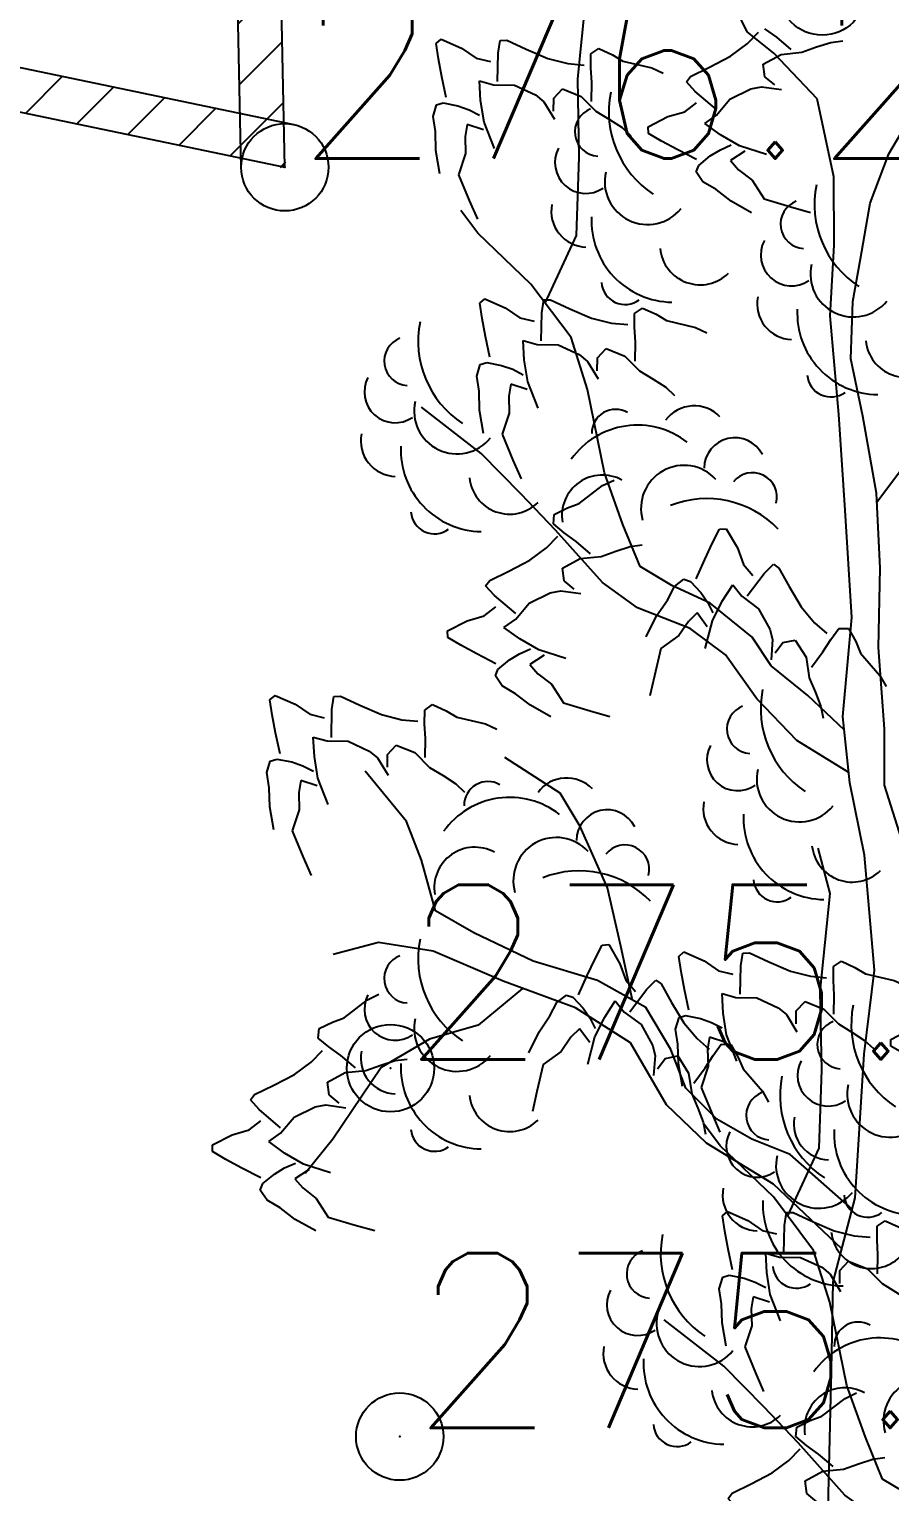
# Model space of a CAD drawing. Header units: millimetres. Extents: x 524954 to 526204, y 9523489 to 9524010.
# Drawn here: x 525640.9 to 525645.83, y 9523645.62 to 9523653.99 of the extents above; entities that cross this region are included whole.
import ezdxf

# ---------------------------------------------------------------- set-up
doc = ezdxf.new("R2010")
doc.units = ezdxf.units.MM
doc.header["$PDMODE"] = 32
doc.header["$PDSIZE"] = 0.5
doc.linetypes.add('ACAD_ISO12W100', pattern=[21, 12, -3, 0, -3, 0, -3])
for name, color, linetype in [('Arbre', 34, 'ACAD_ISO12W100'), ('Cloture', 7, 'Continuous'), ('Murs', 1, 'Continuous'), ('TopoAlt', 3, 'Continuous'), ('TOPOJIS', 7, 'Continuous')]:
    doc.layers.add(name, color=color, linetype=linetype)
doc.styles.add('Simplex 1.0', font='Simplex.shx', dxfattribs={"width": 0.99, "height": 1})
pattern_1 = [(45, (0, 0), (-0.1767766952966, 0.1767766952966), [])]

# ---------------------------------------------------------------- blocks, each defined once
blk = doc.blocks.new('TCPOINT M')
at = {"color": 0}
blk.add_point((0, 0), dxfattribs=at)
at = {"layer": 'TopoAlt', "style": 'Simplex 1.0', "width": 0.99}
blk.add_attdef('ALT', (0.15, 0.15), '', height=1, dxfattribs=at)
blk = doc.blocks.new('v088')
at = {"linetype": 'Continuous'}
for p, q in [((-1.7492, 10.4915), (-1.8168, 10.7513)), ((-1.8059, 9.9306), (-1.7492, 10.4915)), ((-0.8352, 10.1996), (-0.9911, 10.5198)), ((-0.6834, 10.0784), (-0.8352, 10.1996)), ((-0.4354, 9.8162), (-0.6834, 10.0784)), ((-1.7966, 9.483), (-1.8059, 9.9306)), ((-0.339, 9.3704), (-0.4354, 9.8162)), ((-0.0246, 9.5014), (0.1676, 9.8288)), ((-1.8121, 9.0349), (-1.7966, 9.483)), ((-0.1306, 9.2193), (-0.0246, 9.5014)), ((-0.337, 8.9787), (-0.339, 9.3704)), ((-0.1861, 8.901), (-0.1306, 9.2193)), ((-2.3783, 9.048), (-2.4742, 9.1766)), ((-2.0737, 8.7558), (-2.3783, 9.048)), ((-1.992, 8.6473), (-1.8121, 9.0349)), ((-0.3597, 8.574), (-0.337, 8.9787)), ((-0.2308, 8.6575), (-0.1861, 8.901)), ((-1.8434, 8.4497), (-2.0737, 8.7558)), ((-0.2426, 8.3277), (-0.2308, 8.6575)), ((-0.3105, 8.0091), (-0.3597, 8.574)), ((-1.7501, 8.1531), (-1.8434, 8.4497)), ((-0.1735, 7.9995), (-0.2426, 8.3277)), ((-1.6531, 7.6763), (-1.7501, 8.1531)), ((-2.3581, 7.786), (-2.6995, 8.0525)), ((-0.2742, 7.4626), (-0.3105, 8.0091)), ((-0.0959, 7.5596), (-0.1735, 7.9995)), ((-0.0934, 7.5087), (0.2621, 7.9837)), ((-2.1294, 7.5544), (-2.3581, 7.786)), ((-1.5474, 7.38), (-1.6531, 7.6763)), ((-1.9323, 7.3471), (-2.1294, 7.5544)), ((-0.0745, 7.1309), (-0.0959, 7.5596)), ((-0.2365, 6.8477), (-0.2742, 7.4626)), ((-1.4491, 7.1395), (-1.5474, 7.38)), ((-1.6648, 7.048), (-1.9323, 7.3471)), ((-1.2665, 7.0314), (-1.4491, 7.1395)), ((-0.0837, 6.6768), (-0.0745, 7.1309)), ((-1.4628, 6.9029), (-1.6648, 7.048)), ((-1.0467, 6.9303), (-1.2665, 7.0314)), ((-1.1618, 6.7848), (-1.4628, 6.9029)), ((-0.8063, 6.7363), (-1.0467, 6.9303)), ((-0.9597, 6.6336), (-1.1618, 6.7848)), ((-0.2869, 6.2807), (-0.2365, 6.8477)), ((-0.6972, 6.5707), (-0.8063, 6.7363)), ((-0.7803, 6.3824), (-0.9597, 6.6336)), ((-0.0491, 6.2111), (-0.0837, 6.6768)), ((-0.4884, 6.4009), (-0.6972, 6.5707)), ((-0.5514, 6.1446), (-0.7803, 6.3824)), ((-0.2789, 6.2036), (-0.4884, 6.4009)), ((-0.2479, 5.9022), (-0.2869, 6.2807)), ((-0.0486, 5.8877), (-0.0491, 6.2111)), ((-0.2539, 5.9607), (-0.5514, 6.1446)), ((-1.9071, 5.8427), (-2.2223, 6.0475)), ((-2.7868, 5.6812), (-3.0229, 5.9686)), ((-0.1646, 5.4873), (-0.2479, 5.9022)), ((0.0846, 5.4676), (-0.0486, 5.8877)), ((-1.7911, 5.6523), (-1.9071, 5.8427)), ((-2.7013, 5.4591), (-2.7868, 5.6812)), ((-1.6346, 5.3011), (-1.7911, 5.6523)), ((-2.6206, 5.1685), (-2.7013, 5.4591)), ((-0.1073, 4.8293), (-0.1646, 5.4873)), ((-1.5592, 4.9668), (-1.6346, 5.3011)), ((-2.4003, 5.0425), (-2.6206, 5.1685)), ((-2.0611, 4.8817), (-2.4003, 5.0425)), ((-2.9464, 4.9876), (-3.2062, 4.92)), ((-2.6344, 4.9381), (-2.9464, 4.9876)), ((-1.4917, 4.6586), (-1.5592, 4.9668)), ((-2.2328, 4.7662), (-2.6344, 4.9381)), ((-1.6919, 4.7713), (-2.0611, 4.8817)), ((-1.415, 4.6154), (-1.6919, 4.7713)), ((-0.1657, 4.3492), (-0.1073, 4.8293)), ((-2.1227, 4.7254), (-2.3768, 4.5144)), ((-1.8192, 4.6131), (-2.2328, 4.7662)), ((-1.5041, 4.4145), (-1.8192, 4.6131)), ((-1.2732, 4.3758), (-1.415, 4.6154)), ((-2.3768, 4.5144), (-2.655, 4.434)), ((-2.655, 4.434), (-2.9315, 4.2727)), ((-1.2976, 4.0581), (-1.5041, 4.4145)), ((-1.1877, 4.1537), (-1.2732, 4.3758)), ((-2.9315, 4.2727), (-3.209, 3.8627)), ((-0.2169, 3.5272), (-0.1657, 4.3492)), ((-1.0099, 3.9771), (-1.1877, 4.1537)), ((-1.0692, 3.839), (-1.2976, 4.0581)), ((-0.8085, 3.8631), (-1.0099, 3.9771)), ((-3.209, 3.8627), (-3.3666, 3.6666)), ((-0.589, 3.7744), (-0.8085, 3.8631)), ((-0.6849, 3.6045), (-1.0692, 3.839)), ((-0.2343, 3.4611), (-0.589, 3.7744)), ((-0.2941, 3.234), (-0.6849, 3.6045)), ((-0.3436, 3.0457), (-0.2169, 3.5272)), ((-0.3518, 2.5418), (-0.3436, 3.0457)), ((-0.3726, 1.7516), (-0.3518, 2.5418))]:
    blk.add_line(p, q, dxfattribs=at)
at = {"color": 3, "linetype": 'Continuous'}
for p, q in [((-0.6662, 10.1688), (-0.7348, 10.218)), ((-2.6162, 10.1323), (-2.587, 10.1577)), ((-2.6028, 10.0456), (-2.6162, 10.1323)), ((-2.587, 10.1577), (-2.4712, 10.1066)), ((-2.2608, 10.0773), (-2.2494, 10.1511)), ((-2.2494, 10.1511), (-2.2113, 10.1522)), ((-2.2113, 10.1522), (-2.101, 10.101)), ((-0.9313, 10.0604), (-0.8359, 10.1311)), ((-0.8359, 10.1311), (-0.7709, 10.1978)), ((-0.5833, 10.0982), (-0.6662, 10.1688)), ((-0.4378, 10.1134), (-0.3559, 10.1397)), ((-0.3559, 10.1397), (-0.2873, 10.1487)), ((-2.5835, 9.9428), (-2.6028, 10.0456)), ((-2.4712, 10.1066), (-2.3879, 10.0492)), ((-2.3879, 10.0492), (-2.3057, 10.0298)), ((-2.2643, 9.9167), (-2.2608, 10.0773)), ((-2.101, 10.101), (-1.977, 10.0475)), ((-1.977, 10.0475), (-1.8618, 10.0181)), ((-1.7305, 9.9947), (-1.7301, 10.0737)), ((-1.7301, 10.0737), (-1.6848, 10.1049)), ((-1.6848, 10.1049), (-1.6075, 10.069)), ((-1.6075, 10.069), (-1.5466, 10.0327)), ((-1.0512, 9.9981), (-0.9313, 10.0604)), ((-0.7431, 10.0152), (-0.6418, 10.0712)), ((-0.6418, 10.0712), (-0.5231, 10.0829)), ((-0.5231, 10.0829), (-0.4378, 10.1134)), ((-1.8618, 10.0181), (-1.7691, 10.0099)), ((-1.7254, 9.9105), (-1.7305, 9.9947)), ((-1.5466, 10.0327), (-1.3822, 9.9939)), ((-1.3822, 9.9939), (-1.316, 9.9632)), ((-1.1606, 9.945), (-1.0512, 9.9981)), ((-0.7336, 9.9427), (-0.7431, 10.0152)), ((-2.5582, 9.8238), (-2.5835, 9.9428)), ((-2.3678, 9.9191), (-2.2883, 9.8969)), ((-2.3619, 9.8077), (-2.3678, 9.9191)), ((-2.2883, 9.8969), (-2.1685, 9.895)), ((-2.1685, 9.895), (-2.0471, 9.8386)), ((-1.7277, 9.8016), (-1.7254, 9.9105)), ((-1.1838, 9.9148), (-1.1606, 9.945)), ((-1.1339, 9.8592), (-1.1838, 9.9148)), ((-0.8138, 9.874), (-0.7533, 9.8858)), ((-0.7533, 9.8858), (-0.6387, 9.8698)), ((-0.677, 9.8958), (-0.7336, 9.9427)), ((-2.3419, 9.6831), (-2.3619, 9.8077)), ((-2.0471, 9.8386), (-1.9997, 9.7992)), ((-1.9997, 9.7992), (-1.9397, 9.7002)), ((-1.9438, 9.7464), (-1.9432, 9.8199)), ((-1.9432, 9.8199), (-1.893, 9.873)), ((-1.893, 9.873), (-1.7856, 9.8299)), ((-1.7856, 9.8299), (-1.7015, 9.7452)), ((-1.1923, 9.7429), (-1.1254, 9.7944)), ((-1.0116, 9.755), (-1.1339, 9.8592)), ((-1.0114, 9.724), (-0.9342, 9.8156)), ((-0.9342, 9.8156), (-0.8138, 9.874)), ((-2.634, 9.7155), (-2.6142, 9.7814)), ((-2.6206, 9.6288), (-2.634, 9.7155)), ((-2.6142, 9.7814), (-2.5764, 9.7933)), ((-2.5764, 9.7933), (-2.4916, 9.7768)), ((-2.4916, 9.7768), (-2.4283, 9.7541)), ((-2.4283, 9.7541), (-2.3676, 9.7232)), ((-1.7015, 9.7452), (-1.624, 9.6985)), ((-1.4022, 9.6572), (-1.2895, 9.7147)), ((-1.2895, 9.7147), (-1.1923, 9.7429)), ((-1.0789, 9.6763), (-1.0114, 9.724)), ((-2.6175, 9.52), (-2.6206, 9.6288)), ((-2.4395, 9.6694), (-2.4511, 9.6011)), ((-2.3461, 9.6395), (-2.4395, 9.6694)), ((-2.2831, 9.5325), (-2.3419, 9.6831)), ((-1.624, 9.6985), (-1.5519, 9.6516)), ((-1.5519, 9.6516), (-1.5015, 9.6041)), ((-1.401, 9.6186), (-1.4022, 9.6572)), ((-0.9888, 9.6106), (-1.0789, 9.6763)), ((-2.4511, 9.6011), (-2.4483, 9.5032)), ((-1.3254, 9.5742), (-1.401, 9.6186)), ((-1.2335, 9.5242), (-1.3254, 9.5742)), ((-0.9892, 9.5252), (-0.9269, 9.5527)), ((-0.8796, 9.5473), (-0.9888, 9.6106)), ((-0.7257, 9.4976), (-0.8796, 9.5473)), ((-2.5946, 9.3874), (-2.6175, 9.52)), ((-2.4483, 9.5032), (-2.4883, 9.3823)), ((-1.1253, 9.4685), (-1.2335, 9.5242)), ((-1.1132, 9.4352), (-1.0467, 9.4905)), ((-1.0467, 9.4905), (-0.9892, 9.5252)), ((-0.8484, 9.5165), (-0.9306, 9.463)), ((-0.9306, 9.463), (-0.885, 9.4108)), ((-2.4883, 9.3823), (-2.4269, 9.2344)), ((-1.1278, 9.3984), (-1.1132, 9.4352)), ((-1.0892, 9.3413), (-1.1278, 9.3984)), ((-0.885, 9.4108), (-0.8073, 9.3511)), ((-1.0136, 9.2969), (-1.0892, 9.3413)), ((-0.9273, 9.2307), (-1.0136, 9.2969)), ((-0.8073, 9.3511), (-0.7389, 9.2437)), ((-2.4269, 9.2344), (-2.3802, 9.1269)), ((-0.81, 9.1646), (-0.9273, 9.2307)), ((-0.7389, 9.2437), (-0.5855, 9.1979)), ((-0.5855, 9.1979), (-0.4727, 9.1661)), ((-2.3661, 8.6466), (-2.3369, 8.6719)), ((-2.3527, 8.5599), (-2.3661, 8.6466)), ((-2.3369, 8.6719), (-2.2212, 8.6209)), ((-2.0108, 8.5916), (-1.9993, 8.6654)), ((-1.9993, 8.6654), (-1.9613, 8.6665)), ((-1.9613, 8.6665), (-1.8509, 8.6153)), ((-2.3334, 8.4571), (-2.3527, 8.5599)), ((-2.2212, 8.6209), (-2.1379, 8.5634)), ((-2.1379, 8.5634), (-2.0557, 8.544)), ((-2.0143, 8.4309), (-2.0108, 8.5916)), ((-1.8509, 8.6153), (-1.7269, 8.5617)), ((-1.7269, 8.5617), (-1.6118, 8.5324)), ((-1.4805, 8.509), (-1.4801, 8.5879)), ((-1.4801, 8.5879), (-1.4347, 8.6192)), ((-1.4347, 8.6192), (-1.3575, 8.5833)), ((-1.3575, 8.5833), (-1.2966, 8.547)), ((-1.2966, 8.547), (-1.1322, 8.5082)), ((-2.3082, 8.3381), (-2.3334, 8.4571)), ((-1.6118, 8.5324), (-1.519, 8.5242)), ((-1.4754, 8.4248), (-1.4805, 8.509)), ((-1.1322, 8.5082), (-1.066, 8.4775)), ((-2.1178, 8.4334), (-2.0382, 8.4112)), ((-2.1118, 8.322), (-2.1178, 8.4334)), ((-2.0382, 8.4112), (-1.9184, 8.4092)), ((-1.9184, 8.4092), (-1.7971, 8.3529)), ((-1.6931, 8.3341), (-1.643, 8.3873)), ((-1.643, 8.3873), (-1.5356, 8.3441)), ((-1.4776, 8.3159), (-1.4754, 8.4248)), ((-2.384, 8.2298), (-2.3641, 8.2956)), ((-2.3641, 8.2956), (-2.3264, 8.3076)), ((-2.3264, 8.3076), (-2.2415, 8.291)), ((-2.2415, 8.291), (-2.1783, 8.2684)), ((-2.0919, 8.1974), (-2.1118, 8.322)), ((-1.7971, 8.3529), (-1.7497, 8.3134)), ((-1.7497, 8.3134), (-1.6897, 8.2145)), ((-1.6937, 8.2606), (-1.6931, 8.3341)), ((-1.5356, 8.3441), (-1.4515, 8.2595)), ((-2.3706, 8.1431), (-2.384, 8.2298)), ((-2.1783, 8.2684), (-2.1175, 8.2375)), ((-1.4515, 8.2595), (-1.374, 8.2128)), ((-1.374, 8.2128), (-1.3019, 8.1659)), ((-2.3674, 8.0343), (-2.3706, 8.1431)), ((-2.1895, 8.1837), (-2.2011, 8.1153)), ((-2.0961, 8.1537), (-2.1895, 8.1837)), ((-2.0331, 8.0467), (-2.0919, 8.1974)), ((-1.3019, 8.1659), (-1.2515, 8.1184)), ((-2.2011, 8.1153), (-2.1982, 8.0174)), ((-2.3445, 7.9016), (-2.3674, 8.0343)), ((-2.1982, 8.0174), (-2.2383, 7.8966)), ((-2.2383, 7.8966), (-2.1768, 7.7487)), ((-2.1768, 7.7487), (-2.1302, 7.6412)), ((-1.6632, 7.6026), (-1.5976, 7.6345)), ((-1.7972, 7.4997), (-1.6632, 7.6026)), ((-1.9404, 7.4382), (-1.8638, 7.4754)), ((-1.8638, 7.4754), (-1.7972, 7.4997)), ((-1.9448, 7.3833), (-1.9404, 7.4382)), ((-1.8839, 7.3331), (-1.9448, 7.3833)), ((-1.985, 7.2461), (-1.9201, 7.3129)), ((-1.8154, 7.2839), (-1.8839, 7.3331)), ((-1.7325, 7.2133), (-1.8154, 7.2839)), ((-1.0336, 7.2746), (-0.9936, 7.3527)), ((-0.9936, 7.3527), (-0.9551, 7.3561)), ((-0.9551, 7.3561), (-0.8913, 7.2468)), ((-2.0805, 7.1754), (-1.985, 7.2461)), ((-1.6722, 7.1979), (-1.587, 7.2285)), ((-1.587, 7.2285), (-1.5051, 7.2548)), ((-1.5051, 7.2548), (-1.4365, 7.2638)), ((-1.0783, 7.18), (-1.0336, 7.2746)), ((-0.8913, 7.2468), (-0.8575, 7.1514)), ((-2.2004, 7.1132), (-2.0805, 7.1754)), ((-1.8923, 7.1303), (-1.791, 7.1862)), ((-1.8828, 7.0578), (-1.8923, 7.1303)), ((-1.791, 7.1862), (-1.6722, 7.1979)), ((-1.1277, 7.0688), (-1.0783, 7.18)), ((-0.8575, 7.1514), (-0.8023, 7.0875)), ((-0.7381, 7.0997), (-0.6855, 7.1528)), ((-0.6855, 7.1528), (-0.654, 7.1313)), ((-0.654, 7.1313), (-0.5947, 7.0251)), ((-2.333, 7.0298), (-2.3098, 7.06)), ((-2.3098, 7.06), (-2.2004, 7.1132)), ((-1.8262, 7.0109), (-1.8828, 7.0578)), ((-1.2526, 7.0255), (-1.1978, 7.0672)), ((-1.1978, 7.0672), (-1.1602, 7.0548)), ((-1.1602, 7.0548), (-1.1012, 6.9916)), ((-0.978, 6.9406), (-0.9175, 7.0343)), ((-0.9175, 7.0343), (-0.8661, 6.9697)), ((-0.8351, 6.9716), (-0.7381, 7.0997)), ((-2.283, 6.9743), (-2.333, 7.0298)), ((-2.1607, 6.8701), (-2.283, 6.9743)), ((-2.0833, 6.9307), (-1.963, 6.9891)), ((-1.963, 6.9891), (-1.9025, 7.0009)), ((-1.9025, 7.0009), (-1.7879, 6.9849)), ((-1.2925, 6.9474), (-1.2526, 7.0255)), ((-1.1012, 6.9916), (-1.0633, 6.9361)), ((-0.8661, 6.9697), (-0.7702, 6.8978)), ((-0.5947, 7.0251), (-0.5257, 6.909)), ((-2.3415, 6.858), (-2.2745, 6.9095)), ((-2.1606, 6.8391), (-2.0833, 6.9307)), ((-1.3538, 6.8575), (-1.2925, 6.9474)), ((-1.122, 6.8741), (-1.1715, 6.8255)), ((-1.0639, 6.7951), (-1.122, 6.8741)), ((-1.0633, 6.9361), (-1.0322, 6.8755)), ((-1.0349, 6.828), (-0.978, 6.9406)), ((-0.7702, 6.8978), (-0.705, 6.781)), ((-0.5257, 6.909), (-0.4496, 6.8178)), ((-2.5514, 6.7723), (-2.4387, 6.8298)), ((-2.4387, 6.8298), (-2.3415, 6.858)), ((-2.228, 6.7914), (-2.1606, 6.8391)), ((-2.1379, 6.7256), (-2.228, 6.7914)), ((-1.413, 6.7366), (-1.3538, 6.8575)), ((-1.1715, 6.8255), (-1.2266, 6.7446)), ((-1.0757, 6.6715), (-1.0349, 6.828)), ((-0.705, 6.781), (-0.6897, 6.7213)), ((-0.4496, 6.8178), (-0.3793, 6.7567)), ((-0.357, 6.7218), (-0.3104, 6.7855)), ((-0.3104, 6.7855), (-0.2553, 6.7842)), ((-0.2553, 6.7842), (-0.2138, 6.7099)), ((-2.5502, 6.7337), (-2.5514, 6.7723)), ((-2.4746, 6.6893), (-2.5502, 6.7337)), ((-2.0288, 6.6624), (-2.1379, 6.7256)), ((-1.2266, 6.7446), (-1.3299, 6.6702)), ((-0.6897, 6.7213), (-0.6991, 6.6059)), ((-0.6753, 6.6457), (-0.6318, 6.7049)), ((-0.6318, 6.7049), (-0.56, 6.7185)), ((-0.56, 6.7185), (-0.4983, 6.6206)), ((-0.4022, 6.6506), (-0.357, 6.7218)), ((-0.2138, 6.7099), (-0.1857, 6.6447)), ((-2.3827, 6.6392), (-2.4746, 6.6893)), ((-2.2745, 6.5836), (-2.3827, 6.6392)), ((-2.1959, 6.6055), (-2.1384, 6.6402)), ((-2.1384, 6.6402), (-2.076, 6.6678)), ((-1.9976, 6.6315), (-2.0798, 6.5781)), ((-1.8748, 6.6127), (-2.0288, 6.6624)), ((-1.3299, 6.6702), (-1.3669, 6.5144)), ((-0.4983, 6.6206), (-0.4798, 6.5027)), ((-0.4679, 6.5637), (-0.4022, 6.6506)), ((-0.1857, 6.6447), (-0.0753, 6.5169)), ((-2.2769, 6.5134), (-2.2624, 6.5503)), ((-2.2624, 6.5503), (-2.1959, 6.6055)), ((-2.0798, 6.5781), (-2.0342, 6.5259)), ((-2.2384, 6.4564), (-2.2769, 6.5134)), ((-2.1628, 6.412), (-2.2384, 6.4564)), ((-2.0342, 6.5259), (-1.9565, 6.4662)), ((-1.9565, 6.4662), (-1.8881, 6.3588)), ((-1.3669, 6.5144), (-1.3922, 6.3999)), ((-0.4798, 6.5027), (-0.4444, 6.4194)), ((-0.0753, 6.5169), (-0.0397, 6.4532)), ((-3.5682, 6.3771), (-3.539, 6.4025)), ((-3.5548, 6.2904), (-3.5682, 6.3771)), ((-3.539, 6.4025), (-3.4232, 6.3514)), ((-3.2129, 6.3221), (-3.2014, 6.3959)), ((-3.2014, 6.3959), (-3.1633, 6.397)), ((-3.1633, 6.397), (-3.053, 6.3458)), ((-2.0765, 6.3457), (-2.1628, 6.412)), ((-0.4444, 6.4194), (-0.4135, 6.3391)), ((-3.5355, 6.1876), (-3.5548, 6.2904)), ((-3.4232, 6.3514), (-3.3399, 6.2939)), ((-3.3399, 6.2939), (-3.2577, 6.2746)), ((-3.2164, 6.1615), (-3.2129, 6.3221)), ((-3.053, 6.3458), (-2.929, 6.2922)), ((-2.929, 6.2922), (-2.8139, 6.2629)), ((-2.6826, 6.2395), (-2.6821, 6.3185)), ((-2.6821, 6.3185), (-2.6368, 6.3497)), ((-2.6368, 6.3497), (-2.5596, 6.3138)), ((-2.5596, 6.3138), (-2.4986, 6.2775)), ((-1.9592, 6.2797), (-2.0765, 6.3457)), ((-1.8881, 6.3588), (-1.7347, 6.313)), ((-1.7347, 6.313), (-1.6219, 6.2812)), ((-0.4135, 6.3391), (-0.4006, 6.2711)), ((-2.8139, 6.2629), (-2.7211, 6.2547)), ((-2.6774, 6.1553), (-2.6826, 6.2395)), ((-2.4986, 6.2775), (-2.3343, 6.2387)), ((-2.3343, 6.2387), (-2.2681, 6.208)), ((-3.5103, 6.0686), (-3.5355, 6.1876)), ((-3.3198, 6.1639), (-3.2403, 6.1417)), ((-3.3139, 6.0525), (-3.3198, 6.1639)), ((-3.2403, 6.1417), (-3.1205, 6.1398)), ((-3.1205, 6.1398), (-2.9991, 6.0834)), ((-2.8952, 6.0647), (-2.845, 6.1178)), ((-2.845, 6.1178), (-2.7377, 6.0747)), ((-2.6797, 6.0464), (-2.6774, 6.1553)), ((-3.5662, 6.0262), (-3.5284, 6.0381)), ((-3.5284, 6.0381), (-3.4436, 6.0215)), ((-3.294, 5.9279), (-3.3139, 6.0525)), ((-2.9991, 6.0834), (-2.9517, 6.044)), ((-2.9517, 6.044), (-2.8917, 5.945)), ((-2.8958, 5.9912), (-2.8952, 6.0647)), ((-2.7377, 6.0747), (-2.6536, 5.99)), ((-3.5861, 5.9603), (-3.5662, 6.0262)), ((-3.5727, 5.8736), (-3.5861, 5.9603)), ((-3.4436, 6.0215), (-3.3804, 5.9989)), ((-3.3804, 5.9989), (-3.3196, 5.968)), ((-2.6536, 5.99), (-2.576, 5.9433)), ((-2.576, 5.9433), (-2.5039, 5.8964)), ((-3.5695, 5.7648), (-3.5727, 5.8736)), ((-3.3915, 5.9142), (-3.4031, 5.8459)), ((-3.2981, 5.8843), (-3.3915, 5.9142)), ((-3.2352, 5.7773), (-3.294, 5.9279)), ((-2.5039, 5.8964), (-2.4536, 5.8489)), ((-3.4031, 5.8459), (-3.4003, 5.748)), ((-3.5466, 5.6322), (-3.5695, 5.7648)), ((-3.4003, 5.748), (-3.4403, 5.6271)), ((-3.4403, 5.6271), (-3.3789, 5.4792)), ((-3.3789, 5.4792), (-3.3323, 5.3717)), ((-1.7068, 4.8945), (-1.6668, 4.9726)), ((-1.6668, 4.9726), (-1.6283, 4.976)), ((-1.6283, 4.976), (-1.5645, 4.8667)), ((-1.7514, 4.7999), (-1.7068, 4.8945)), ((-1.5645, 4.8667), (-1.5307, 4.7714)), ((-1.8008, 4.6887), (-1.7514, 4.7999)), ((-1.5307, 4.7714), (-1.4755, 4.7074)), ((-1.4112, 4.7196), (-1.3587, 4.7727)), ((-1.3587, 4.7727), (-1.3272, 4.7513)), ((-3.0095, 4.66), (-2.9439, 4.6918)), ((-1.5083, 4.5916), (-1.4112, 4.7196)), ((-1.3272, 4.7513), (-1.2679, 4.6451)), ((-3.1435, 4.5571), (-3.0095, 4.66)), ((-1.9657, 4.5674), (-1.9257, 4.6454)), ((-1.9257, 4.6454), (-1.871, 4.6871)), ((-1.871, 4.6871), (-1.8334, 4.6747)), ((-1.8334, 4.6747), (-1.7744, 4.6115)), ((-1.7744, 4.6115), (-1.7365, 4.5561)), ((-1.6512, 4.5605), (-1.5907, 4.6542)), ((-1.5907, 4.6542), (-1.5392, 4.5896)), ((-1.2679, 4.6451), (-1.1988, 4.529)), ((-3.2867, 4.4956), (-3.2101, 4.5328)), ((-3.2101, 4.5328), (-3.1435, 4.5571)), ((-2.0269, 4.4774), (-1.9657, 4.5674)), ((-1.7365, 4.5561), (-1.7054, 4.4954)), ((-1.7081, 4.4479), (-1.6512, 4.5605)), ((-1.5392, 4.5896), (-1.4434, 4.5178)), ((-1.1988, 4.529), (-1.1228, 4.4377)), ((-3.2911, 4.4407), (-3.2867, 4.4956)), ((-3.2303, 4.3905), (-3.2911, 4.4407)), ((-2.0862, 4.3565), (-2.0269, 4.4774)), ((-1.8447, 4.4455), (-1.8998, 4.3645)), ((-1.7952, 4.494), (-1.8447, 4.4455)), ((-1.7371, 4.415), (-1.7952, 4.494)), ((-1.7488, 4.2914), (-1.7081, 4.4479)), ((-1.4434, 4.5178), (-1.3781, 4.401)), ((-1.1228, 4.4377), (-1.0524, 4.3767)), ((-3.3314, 4.3035), (-3.2664, 4.3702)), ((-3.1617, 4.3413), (-3.2303, 4.3905)), ((-1.8998, 4.3645), (-2.0031, 4.2901)), ((-1.3781, 4.401), (-1.3629, 4.3412)), ((-1.0302, 4.3418), (-0.9835, 4.4054)), ((-0.9835, 4.4054), (-0.9285, 4.4041)), ((-0.9285, 4.4041), (-0.8869, 4.3298)), ((-3.4268, 4.2328), (-3.3314, 4.3035)), ((-3.0788, 4.2707), (-3.1617, 4.3413)), ((-3.0186, 4.2553), (-2.9333, 4.2859)), ((-2.9333, 4.2859), (-2.8514, 4.3121)), ((-2.8514, 4.3121), (-2.7828, 4.3211)), ((-2.0031, 4.2901), (-2.0401, 4.1343)), ((-1.3629, 4.3412), (-1.3723, 4.2259)), ((-1.3485, 4.2656), (-1.3049, 4.3248)), ((-1.3049, 4.3248), (-1.2331, 4.3384)), ((-1.2331, 4.3384), (-1.1715, 4.2405)), ((-1.1411, 4.1837), (-1.0754, 4.2705)), ((-1.0754, 4.2705), (-1.0302, 4.3418)), ((-0.8869, 4.3298), (-0.8589, 4.2646)), ((-3.5467, 4.1705), (-3.4268, 4.2328)), ((-3.2386, 4.1877), (-3.1373, 4.2436)), ((-3.2291, 4.1152), (-3.2386, 4.1877)), ((-3.1373, 4.2436), (-3.0186, 4.2553)), ((-1.1715, 4.2405), (-1.153, 4.1227)), ((-0.8589, 4.2646), (-0.7485, 4.1368)), ((-3.6793, 4.0872), (-3.6561, 4.1174)), ((-3.6561, 4.1174), (-3.5467, 4.1705)), ((-3.1725, 4.0683), (-3.2291, 4.1152)), ((-2.0401, 4.1343), (-2.0653, 4.0199)), ((-1.153, 4.1227), (-1.1176, 4.0393)), ((-0.7485, 4.1368), (-0.7129, 4.0731)), ((-3.6294, 4.0317), (-3.6793, 4.0872)), ((-3.5071, 3.9275), (-3.6294, 4.0317)), ((-3.4297, 3.988), (-3.3093, 4.0465)), ((-3.3093, 4.0465), (-3.2488, 4.0583)), ((-3.2488, 4.0583), (-3.1342, 4.0423)), ((-1.1176, 4.0393), (-1.0867, 3.9591)), ((-3.6878, 3.9154), (-3.6208, 3.9668)), ((-3.5069, 3.8964), (-3.4297, 3.988)), ((-1.0867, 3.9591), (-1.0738, 3.891)), ((-3.8977, 3.8297), (-3.785, 3.8871)), ((-3.785, 3.8871), (-3.6878, 3.9154)), ((-3.5743, 3.8488), (-3.5069, 3.8964)), ((-3.8965, 3.791), (-3.8977, 3.8297)), ((-3.8209, 3.7466), (-3.8965, 3.791)), ((-3.4842, 3.783), (-3.5743, 3.8488)), ((-3.3751, 3.7197), (-3.4842, 3.783)), ((-3.729, 3.6966), (-3.8209, 3.7466)), ((-3.6208, 3.641), (-3.729, 3.6966)), ((-3.5422, 3.6629), (-3.4847, 3.6976)), ((-3.4847, 3.6976), (-3.4223, 3.7252)), ((-3.3439, 3.6889), (-3.4261, 3.6355)), ((-3.2212, 3.6701), (-3.3751, 3.7197)), ((-3.6232, 3.5708), (-3.6087, 3.6076)), ((-3.6087, 3.6076), (-3.5422, 3.6629)), ((-3.4261, 3.6355), (-3.3805, 3.5833)), ((-3.5847, 3.5138), (-3.6232, 3.5708)), ((-3.3805, 3.5833), (-3.3028, 3.5236)), ((-3.3028, 3.5236), (-3.2344, 3.4162)), ((-3.5091, 3.4694), (-3.5847, 3.5138)), ((-3.4228, 3.4031), (-3.5091, 3.4694)), ((-3.3055, 3.337), (-3.4228, 3.4031)), ((-3.2344, 3.4162), (-3.081, 3.3703)), ((-3.081, 3.3703), (-2.9682, 3.3386))]:
    blk.add_line(p, q, dxfattribs=at)
for centre, major_axis, start_param, end_param in [((-1.0632, 9.7428), (0.3995, 0.3995), 2.158504, 3.344219), ((-1.6825, 9.6282), (-0.099, 0.099), -0.421529, 2.292047), ((-1.7599, 9.4514), (-0.1246, 0.1246), 0.293965, 2.957824), ((-1.4053, 9.3432), (0.1741, 0.1741), 2.133893, 4.816631), ((0.1148, 9.2139), (-0.3995, 0.3995), 0.587708, 1.773422), ((-1.7527, 9.1724), (-0.1445, 0.1445), 0.590553, 2.325666), ((-0.5045, 9.0993), (0.099, 0.099), 1.149268, 3.862844), ((-1.2605, 9.1191), (0.3298, 0.3298), 2.307735, 3.914618), ((-1.1039, 8.9843), (0.1641, 0.1641), 2.463212, 4.701636), ((-0.5819, 8.9225), (0.1246, 0.1246), 1.864761, 4.52862), ((-0.2273, 8.8143), (0.1741, 0.1741), 2.133893, 4.816631), ((-1.5338, 8.7756), (0.0964, 0.0964), 2.435534, 4.557933), ((-0.5746, 8.6435), (0.1445, 0.1445), 2.161349, 3.896462), ((-2.1547, 8.4302), (0.3995, 0.3995), 2.158504, 3.344219), ((-0.0825, 8.5902), (0.3298, 0.3298), 2.307735, 3.914618), ((-2.774, 8.3155), (-0.099, 0.099), -0.421529, 2.292047), ((0.0741, 8.4554), (0.1641, 0.1641), 2.463212, 4.701636), ((-2.8514, 8.1388), (-0.1246, 0.1246), 0.293965, 2.957824), ((-0.3558, 8.2467), (0.0964, 0.0964), 2.435534, 4.557933), ((-2.4968, 8.0306), (0.1741, 0.1741), 2.133893, 4.816631), ((-1.5891, 7.9031), (0.0964, 0.0964), 0.254619, 2.377018), ((-1.1385, 7.8551), (-0.1445, 0.1445), 4.692823, 6.427936), ((-1.4642, 7.4823), (0.3298, 0.3298), 0.12682, 1.733702), ((-2.8441, 7.8598), (-0.1445, 0.1445), 0.590553, 2.325666), ((-0.9057, 7.7012), (0.1246, 0.1246), 5.967031, 8.63089), ((-2.352, 7.8064), (0.3298, 0.3298), 2.307735, 3.914618), ((-1.1975, 7.4726), (-0.1741, 0.1741), 4.665366, 7.348105), ((-2.1954, 7.6717), (0.1641, 0.1641), 2.463212, 4.701636), ((-1.6643, 7.4312), (-0.1641, 0.1641), -1.288499, 0.949924), ((-0.8052, 7.5365), (-0.099, 0.099), 3.680741, 6.394318), ((-1.0661, 6.9632), (-0.3995, 0.3995), 4.689978, 5.875693), ((-2.6253, 7.463), (0.0964, 0.0964), 2.435534, 4.557933), ((-0.1929, 6.3242), (-0.3995, 0.3995), 0.587708, 1.773422), ((-0.8122, 6.2095), (-0.099, 0.099), -0.421529, 2.292047), ((-0.8896, 6.0328), (0.1246, 0.1246), 1.864761, 4.52862), ((-0.535, 5.9246), (0.1741, 0.1741), 2.133893, 4.816631), ((-2.32, 5.773), (0.0964, 0.0964), 0.254619, 2.377018), ((-1.8693, 5.7251), (0.1445, 0.1445), 6.263619, 7.998733), ((-2.1951, 5.3523), (0.3298, 0.3298), 0.12682, 1.733702), ((-0.8824, 5.7538), (-0.1445, 0.1445), 0.590553, 2.325666), ((-1.6366, 5.5711), (-0.1246, 0.1246), 4.396235, 7.060094), ((-0.3902, 5.7004), (0.3298, 0.3298), 2.307735, 3.914618), ((-1.9284, 5.3425), (0.1741, 0.1741), 6.236163, 8.918901), ((-2.3952, 5.3012), (-0.1641, 0.1641), -1.288499, 0.949924), ((-1.536, 5.4064), (0.099, 0.099), 5.251538, 7.965114), ((-0.2336, 5.5657), (-0.1641, 0.1641), 0.892416, 3.130839), ((-1.7969, 4.8332), (0.3995, 0.3995), 6.260774, 7.446489), ((-0.6635, 5.357), (0.0964, 0.0964), 2.435534, 4.557933), ((-2.1547, 4.8961), (-0.3995, 0.3995), 0.587708, 1.773422), ((-2.774, 4.7815), (-0.099, 0.099), -0.421529, 2.292047), ((-2.8514, 4.6047), (-0.1246, 0.1246), 0.293965, 2.957824), ((-2.4968, 4.4965), (0.1741, 0.1741), 2.133893, 4.816631), ((-2.8441, 4.3258), (-0.1445, 0.1445), 0.590553, 2.325666), ((-2.352, 4.2724), (0.3298, 0.3298), 2.307735, 3.914618), ((-0.0823, 4.1124), (0.3995, 0.3995), 2.158504, 3.344219), ((-2.1954, 4.1377), (0.1641, 0.1641), 2.463212, 4.701636), ((-0.7016, 3.9977), (0.099, 0.099), 1.149268, 3.862844), ((-2.6253, 3.929), (0.0964, 0.0964), 2.435534, 4.557933), ((-0.779, 3.821), (0.1246, 0.1246), 1.864761, 4.52862), ((-0.4244, 3.7128), (0.1741, 0.1741), 2.133893, 4.816631), ((-0.7718, 3.542), (-0.1445, 0.1445), 0.590553, 2.325666), ((-0.2796, 3.4886), (0.3298, 0.3298), 2.307735, 3.914618), ((-0.1231, 3.3539), (0.1641, 0.1641), 2.463212, 4.701636), ((-0.5529, 3.1452), (0.0964, 0.0964), 2.435534, 4.557933)]:
    blk.add_ellipse(centre, major_axis=major_axis, ratio=1, start_param=start_param, end_param=end_param, dxfattribs=at)

msp = doc.modelspace()

# ---------------------------------------------------------------- hatches: boundary and pattern name
at = {"layer": 'Murs'}
h = msp.add_hatch(dxfattribs=at)
h.set_pattern_fill('_U', color=256, scale=0.25, angle=45, style=0, pattern_type=0)
h.set_pattern_definition(pattern_1)
h.paths.add_polyline_path([(525620.8924, 9523697.1428), (525600.75, 9523698.3626), (525603.0241, 9523658.0782), (525615.1464, 9523657.5647), (525623.1107, 9523657.2146), (525642.3636, 9523653.2026), (525642.4146, 9523653.4474), (525623.1419, 9523657.4635), (525615.1571, 9523657.8145), (525603.2609, 9523658.3184), (525601.0154, 9523698.096), (525620.8773, 9523696.8933)])
h = msp.add_hatch(dxfattribs=at)
h.set_pattern_fill('_U', color=256, scale=0.25, angle=45, style=0, pattern_type=0)
h.set_pattern_definition(pattern_1)
h.paths.add_polyline_path([(525642.3636, 9523653.2026), (525641.8841, 9523676.2037), (525641.6341, 9523676.1985), (525642.1136, 9523653.1974)])

# ---------------------------------------------------------------- linework, layer by layer
at = {"layer": 'Cloture', "flags": 128}
for points in [[(525620.8924, 9523697.1428), (525600.75, 9523698.3626), (525603.0241, 9523658.0782), (525615.1464, 9523657.5647), (525623.1107, 9523657.2146), (525642.3636, 9523653.2026)], [(525620.8773, 9523696.8933), (525601.0154, 9523698.096), (525603.2609, 9523658.3184), (525615.1571, 9523657.8145), (525623.1419, 9523657.4635), (525642.4146, 9523653.4474)], [(525642.1136, 9523653.1974), (525641.6341, 9523676.1985)], [(525642.1136, 9523653.1974), (525641.6341, 9523676.1985)], [(525642.3636, 9523653.2026), (525641.8841, 9523676.2037)]]:
    msp.add_lwpolyline(points, dxfattribs=at)

# ---------------------------------------------------------------- block references
at = {"layer": 'Arbre'}
for p in [(525645.8464, 9523643.7777), (525647.235, 9523638.554)]:
    msp.add_blockref('v088', p, dxfattribs=at)
at = {"layer": 'TOPOJIS'}
msp.add_blockref('TCPOINT M', (525645.4407, 9523654.2084, 276.1), dxfattribs=at)
ref = msp.add_blockref('TCPOINT M', (525642.3636, 9523653.2026, 276.29), dxfattribs=at)
ref.add_attrib('ALT', '276.29', (525642.4136, 9523653.2526, 276.29), dxfattribs={"layer": 'TopoAlt', "height": 1, "style": 'Simplex 1.0', "width": 0.99})
ref = msp.add_blockref('TCPOINT M', (525642.9687, 9523648.0461, 275.98), dxfattribs=at)
ref.add_attrib('ALT', '275.98', (525643.0187, 9523648.0961, 275.98), dxfattribs={"layer": 'TopoAlt', "height": 1, "style": 'Simplex 1.0', "width": 0.99})
ref = msp.add_blockref('TCPOINT M', (525643.0216, 9523645.9377, 275.91), dxfattribs=at)
ref.add_attrib('ALT', '275.91', (525643.0716, 9523645.9877, 275.91), dxfattribs={"layer": 'TopoAlt', "height": 1, "style": 'Simplex 1.0', "width": 0.99})

doc.saveas('drawing.dxf')
